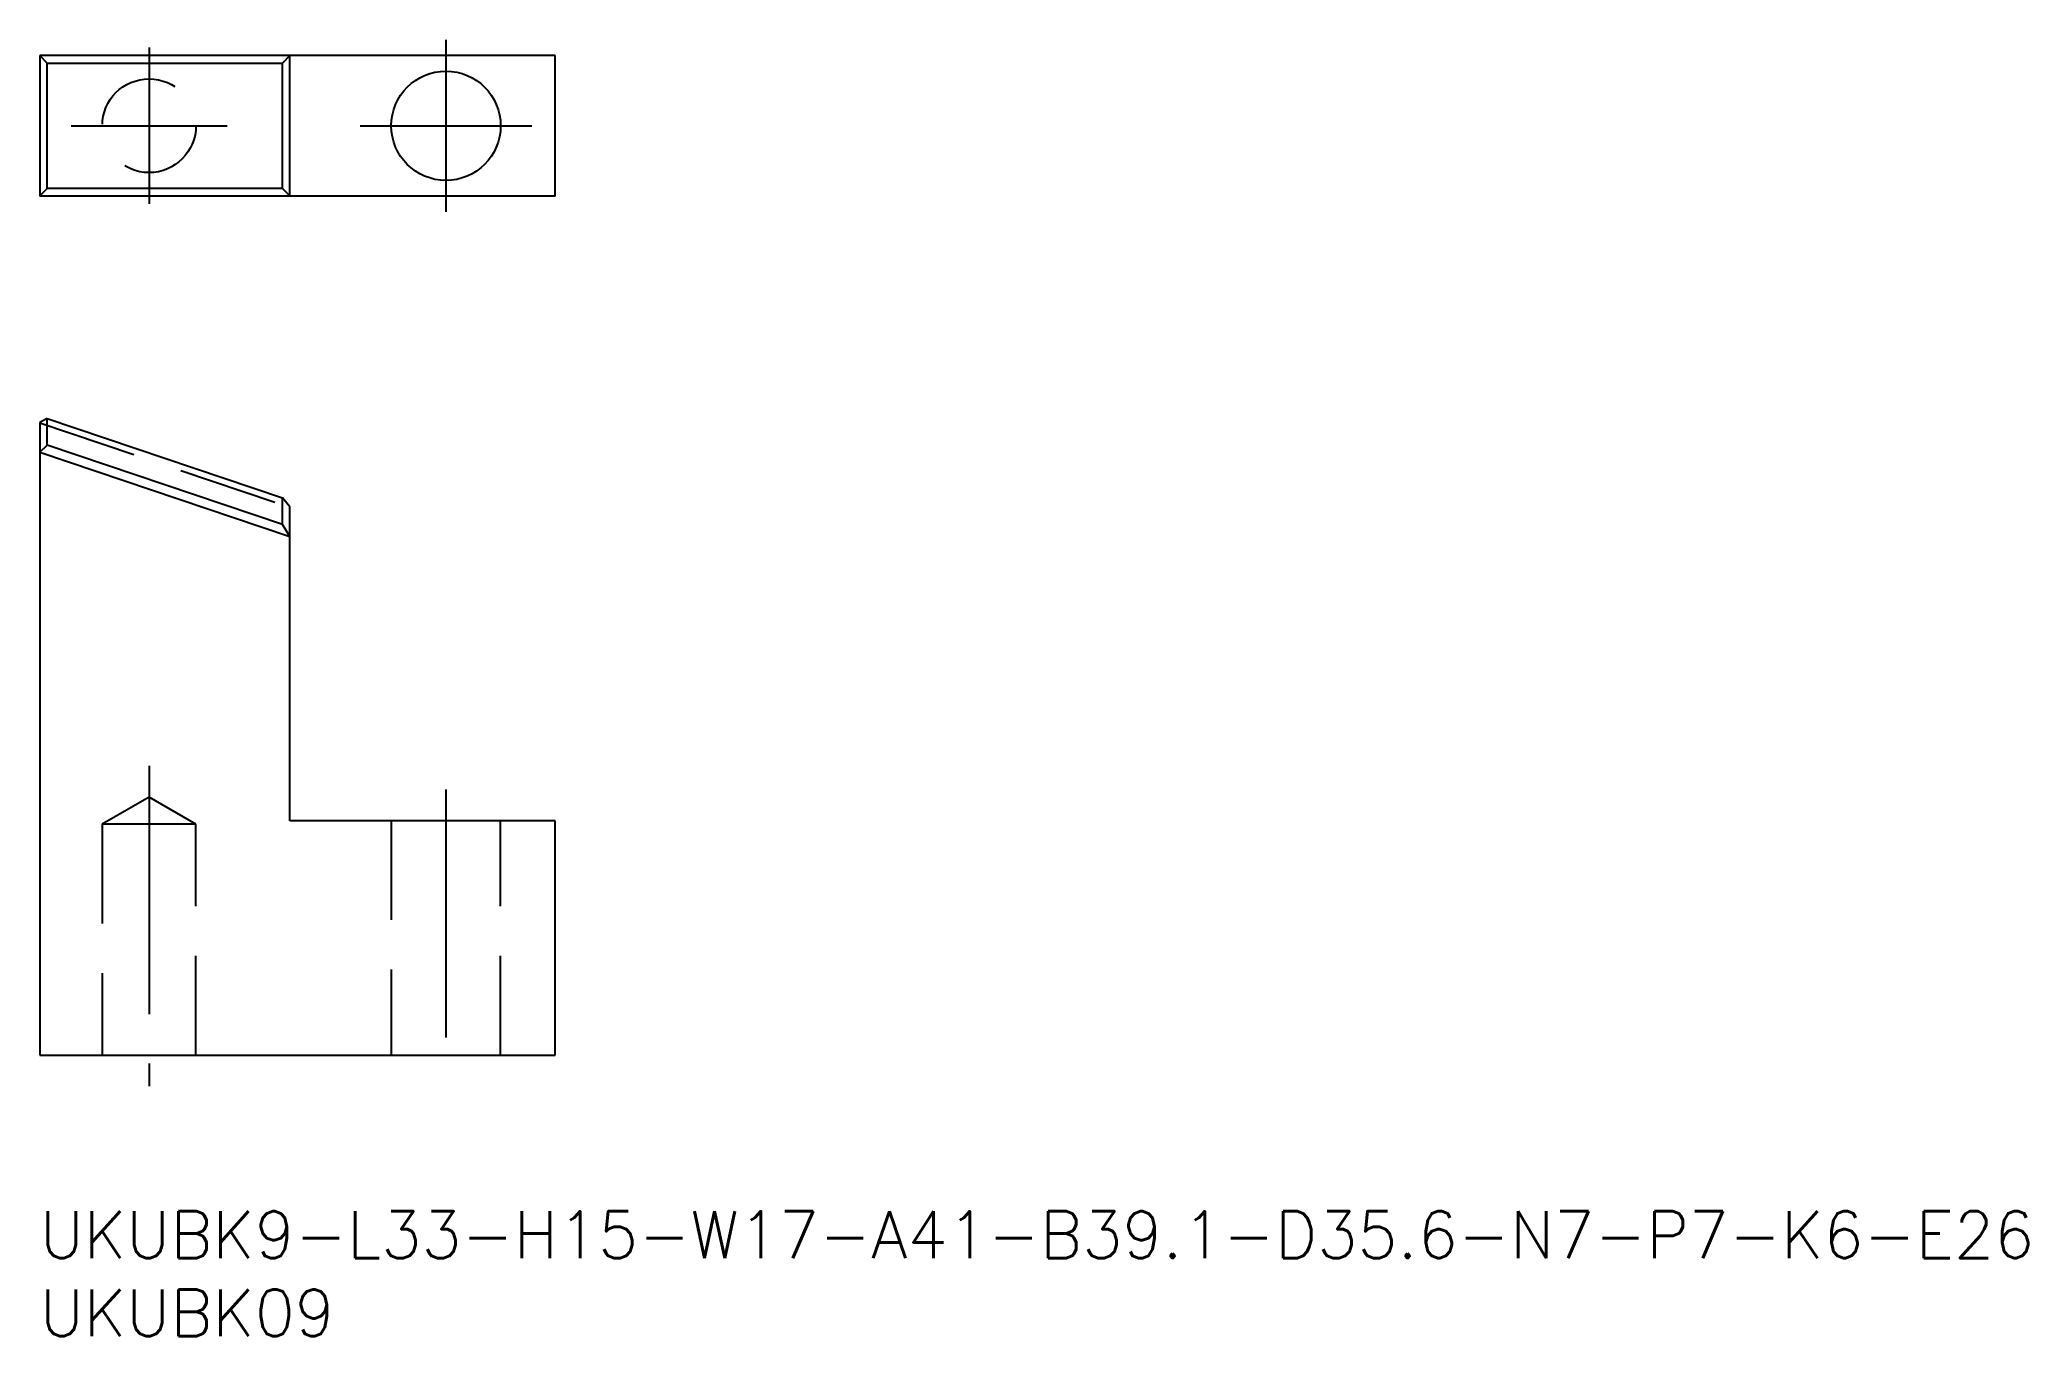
# Model space of a CAD drawing. Extents: x 0 to 127, y -8 to 75.
import ezdxf

# ---------------------------------------------------------------- set-up
doc = ezdxf.new("R2010")
doc.units = 0
doc.header["$LTSCALE"] = 0.5
doc.linetypes.add('CENTER', pattern=[50.8, 31.75, -6.35, 6.35, -6.35])
doc.linetypes.add('DASHED', pattern=[19.05, 12.7, -6.35])
for name, color, linetype in [('MSM_CENTER', 1, 'CENTER'), ('MSM_CONTINUOUS', 7, 'CONTINUOUS'), ('MSM_DASHED', 4, 'DASHED'), ('MSM_PART_NUMBER', 7, 'CONTINUOUS')]:
    doc.layers.add(name, color=color, linetype=linetype)
doc.styles.get("Standard").update_dxf_attribs({"font": 'txt.shx', "height": 1, "bigfont": 'bigfont.shx'})

# ---------------------------------------------------------------- blocks, each defined once
blk = doc.blocks.new('*U21')
at = {"layer": 'MSM_PART_NUMBER'}
blk.add_text('UKUBK9-L33-H15-W17-A41-B39.1-D35.6-N7-P7-K6-E26', height=3, dxfattribs=at).set_placement((0, -3))
blk = doc.blocks.new('*U22')
at = {"layer": 'MSM_PART_NUMBER'}
blk.add_text('UKUBK09', height=3, dxfattribs=at).set_placement((0, -8))

msp = doc.modelspace()

# ---------------------------------------------------------------- linework, layer by layer
at = {"layer": 'MSM_CENTER'}
for p, q in [((7, 74.48), (7, 64.48)), ((26, 74.98), (26, 63.98)), ((2, 69.48), (12, 69.48)), ((20.5, 69.48), (31.5, 69.48)), ((7, 28.5), (7, 8)), ((26, 27), (26, 8))]:
    msp.add_line(p, q, dxfattribs=at)
at = {"layer": 'MSM_CONTINUOUS'}
for p, q in [((33, 73.98), (0, 73.98)), ((0, 73.98), (0, 64.98)), ((0.47, 73.49), (0, 73.97)), ((16, 73.97), (15.53, 73.49)), ((16, 64.98), (16, 73.98)), ((33, 64.98), (33, 73.98)), ((0.47, 65.47), (0.47, 73.49)), ((0.47, 73.49), (15.53, 73.49)), ((15.53, 65.47), (15.53, 73.49)), ((0, 65), (0.47, 65.47)), ((33, 64.98), (0, 64.98)), ((15.53, 65.47), (0.47, 65.47)), ((16, 65), (15.53, 65.47)), ((0.47, 50.74), (0, 50.49)), ((0, 50.49), (0, 10)), ((0.47, 50.74), (15.53, 45.66)), ((0.47, 49.04), (0.47, 50.74)), ((0, 48.59), (0.47, 49.04)), ((16, 43.17), (0, 48.57)), ((15.53, 43.96), (0.47, 49.04)), ((16, 45.09), (15.53, 45.66)), ((15.53, 43.96), (15.53, 45.66)), ((16, 25), (16, 45.09)), ((16, 43.19), (15.53, 43.96)), ((33, 25), (16, 25)), ((33, 10), (33, 25)), ((0, 10), (33, 10))]:
    msp.add_line(p, q, dxfattribs=at)
msp.add_circle((26, 69.48), 3.5, dxfattribs=at)
at = {"layer": 'MSM_DASHED'}
for p, q in [((0, 50.47), (16, 45.07)), ((7, 26.5), (4, 24.77)), ((10, 24.77), (7, 26.5)), ((4, 24.77), (4, 10)), ((10, 24.77), (4, 24.77)), ((10, 10), (10, 24.77)), ((22.5, 25), (22.5, 10)), ((29.5, 10), (29.5, 25))]:
    msp.add_line(p, q, dxfattribs=at)
msp.add_circle((7, 69.48), 3, dxfattribs=at)

# ---------------------------------------------------------------- block references
at = {"layer": 'MSM_CONTINUOUS'}
for name in ['*U21', '*U22']:
    msp.add_blockref(name, (0, 0), dxfattribs=at)

doc.saveas('drawing.dxf')
